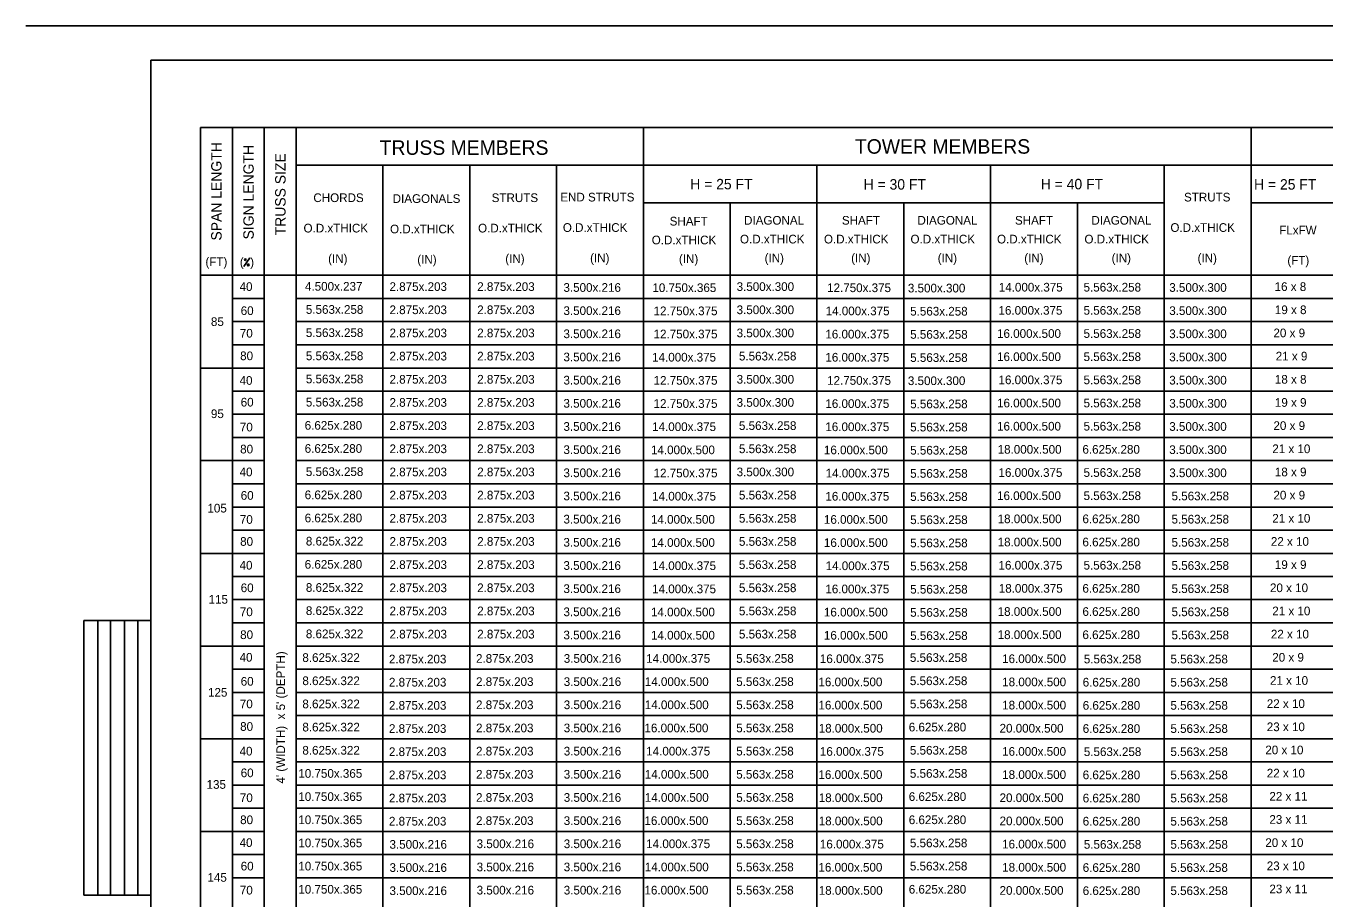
# Model space of a CAD drawing. Extents: x -3 to 26050223, y 0 to 12035012.
# Drawn here: x 0 to 37.37, y 18.23 to 43.33 of the extents above; entities that cross this region are included whole.
import ezdxf

# ---------------------------------------------------------------- set-up
doc = ezdxf.new("R2010")
doc.units = 0
doc.layers.add('1', color=7, linetype='Continuous')
doc.layers.add('39', color=7, linetype='Continuous')

msp = doc.modelspace()

# ---------------------------------------------------------------- linework, layer by layer
at = {"layer": '1'}
for p, q in [((68.892, 43.325), (0, 43.325)), ((3.6, 1.017), (3.6, 42.342)), ((5.025, 12.15), (5.025, 40.4)), ((5.025, 40.4), (66.775, 40.4)), ((5.942, 12.15), (5.942, 40.4)), ((6.858, 12.15), (6.858, 40.4)), ((7.775, 12.15), (7.775, 40.4)), ((17.775, 12.15), (17.775, 40.4)), ((35.275, 12.15), (35.275, 40.4)), ((7.775, 39.317), (64.025, 39.317)), ((10.275, 12.15), (10.275, 39.317)), ((12.775, 12.15), (12.775, 39.317)), ((15.275, 12.15), (15.275, 39.317)), ((22.775, 12.15), (22.775, 39.317)), ((27.775, 12.15), (27.775, 39.317)), ((32.775, 12.15), (32.775, 39.317)), ((17.775, 38.233), (32.775, 38.233)), ((20.275, 12.15), (20.275, 38.233)), ((25.275, 12.15), (25.275, 38.233)), ((30.275, 12.15), (30.275, 38.233)), ((35.275, 38.233), (64.025, 38.233)), ((5.025, 36.15), (66.775, 36.15)), ((14.025, 36.15), (29.025, 36.15)), ((14.025, 36.15), (29.025, 36.15)), ((5.942, 35.483), (6.858, 35.483)), ((7.775, 35.483), (64.025, 35.483)), ((5.942, 34.817), (6.858, 34.817)), ((7.792, 34.817), (64.025, 34.817)), ((5.942, 34.15), (6.858, 34.15)), ((7.792, 34.15), (64.025, 34.15)), ((5.025, 33.483), (6.858, 33.483)), ((7.792, 33.483), (64.025, 33.483)), ((5.942, 32.817), (6.858, 32.817)), ((5.942, 32.817), (6.8, 32.817)), ((7.792, 32.817), (64.025, 32.817)), ((5.942, 32.15), (6.858, 32.15)), ((7.792, 32.15), (64.025, 32.15)), ((5.942, 31.483), (6.858, 31.483)), ((7.792, 31.483), (64.025, 31.483)), ((5.025, 30.817), (6.858, 30.817)), ((7.792, 30.817), (64.025, 30.817)), ((5.942, 30.15), (6.858, 30.15)), ((7.792, 30.15), (64.025, 30.15)), ((5.942, 29.483), (6.858, 29.483)), ((7.792, 29.483), (64.025, 29.483)), ((5.942, 28.817), (6.858, 28.817)), ((7.792, 28.817), (64.025, 28.817)), ((5.025, 28.15), (6.858, 28.15)), ((7.792, 28.15), (64.025, 28.15)), ((5.942, 27.483), (6.858, 27.483)), ((7.792, 27.483), (64.025, 27.483)), ((5.942, 26.817), (6.858, 26.817)), ((7.792, 26.817), (64.025, 26.817)), ((1.667, 18.317), (1.667, 26.217)), ((1.667, 26.217), (3.6, 26.217)), ((2.067, 18.317), (2.067, 26.217)), ((2.433, 18.317), (2.433, 26.217)), ((2.833, 18.317), (2.833, 26.217)), ((3.217, 18.317), (3.217, 26.217)), ((5.942, 26.15), (6.858, 26.15)), ((7.792, 26.15), (64.025, 26.15)), ((5.025, 25.483), (6.858, 25.483)), ((7.775, 25.483), (64.025, 25.483)), ((14.025, 25.483), (29.025, 25.483)), ((14.025, 25.483), (29.025, 25.483)), ((5.942, 24.817), (6.858, 24.817)), ((7.775, 24.817), (64.025, 24.817)), ((5.942, 24.15), (6.858, 24.15)), ((7.792, 24.15), (64.025, 24.15)), ((5.942, 23.483), (6.858, 23.483)), ((7.792, 23.483), (64.025, 23.483)), ((5.025, 22.817), (6.858, 22.817)), ((7.792, 22.817), (64.025, 22.817)), ((5.942, 22.15), (6.858, 22.15)), ((5.942, 22.15), (6.8, 22.15)), ((7.792, 22.15), (64.025, 22.15)), ((5.942, 21.483), (6.858, 21.483)), ((7.792, 21.483), (64.025, 21.483)), ((5.942, 20.817), (6.858, 20.817)), ((7.792, 20.817), (64.025, 20.817)), ((5.025, 20.15), (6.858, 20.15)), ((7.792, 20.15), (64.025, 20.15)), ((5.942, 19.483), (6.858, 19.483)), ((7.792, 19.483), (64.025, 19.483)), ((5.942, 18.817), (6.858, 18.817)), ((7.792, 18.817), (64.025, 18.817)), ((3.6, 18.317), (1.667, 18.317))]:
    msp.add_line(p, q, dxfattribs=at)
msp.add_lwpolyline([(6.275, 36.408), (6.442, 36.658)], dxfattribs=at)
for centre in [(6.317, 36.6), (6.4, 36.45)]:
    msp.add_circle(centre, 0.025, dxfattribs=at)
at = {"layer": '39'}
msp.add_line((3.6, 42.342), (68.183, 42.342), dxfattribs=at)

# ---------------------------------------------------------------- texts
at = {"layer": '1'}
for s, height, p in [('TRUSS MEMBERS', 0.41665, (10.183, 39.617)), ('TOWER MEMBERS', 0.41665, (23.867, 39.65)), ('H = 25 FT', 0.3, (19.125, 38.625)), ('H = 30 FT', 0.3, (24.117, 38.617)), ('H = 40 FT', 0.3, (29.217, 38.625)), ('H = 25 FT', 0.3, (35.358, 38.617)), ('CHORDS', 0.25, (8.275, 38.258)), ('STRUTS', 0.25, (13.408, 38.258)), ('END STRUTS', 0.25, (15.383, 38.275)), ('STRUTS', 0.25, (33.342, 38.275)), ('DIAGONALS', 0.25, (10.558, 38.233)), ('SHAFT', 0.25, (18.533, 37.583)), ('DIAGONAL', 0.25, (20.675, 37.608)), ('SHAFT', 0.25, (23.492, 37.608)), ('DIAGONAL', 0.25, (25.667, 37.608)), ('SHAFT', 0.25, (28.475, 37.608)), ('DIAGONAL', 0.25, (30.675, 37.608)), ('O.D.xTHICK', 0.25, (7.992, 37.383)), ('O.D.xTHICK', 0.25, (10.483, 37.358)), ('O.D.xTHICK', 0.25, (13.017, 37.383)), ('O.D.xTHICK', 0.25, (15.458, 37.4)), ('O.D.xTHICK', 0.25, (32.95, 37.4)), ('FLxFW', 0.25, (36.083, 37.325)), ('O.D.xTHICK', 0.25, (18.017, 37.042)), ('O.D.xTHICK', 0.25, (20.558, 37.067)), ('O.D.xTHICK', 0.25, (22.975, 37.067)), ('O.D.xTHICK', 0.25, (25.467, 37.067)), ('O.D.xTHICK', 0.25, (27.958, 37.067)), ('O.D.xTHICK', 0.25, (30.475, 37.067)), ('(FT)', 0.25, (5.167, 36.417)), ('(  )', 0.25, (6.158, 36.408)), ('(IN)', 0.25, (8.7, 36.508)), ('(IN)', 0.25, (11.267, 36.483)), ('(IN)', 0.25, (13.8, 36.508)), ('(IN)', 0.25, (16.242, 36.525)), ('(IN)', 0.25, (18.8, 36.5)), ('(IN)', 0.25, (21.267, 36.525)), ('(IN)', 0.25, (23.758, 36.525)), ('(IN)', 0.25, (26.25, 36.525)), ('(IN)', 0.25, (28.742, 36.525)), ('(IN)', 0.25, (31.258, 36.525)), ('(IN)', 0.25, (33.733, 36.525)), ('(FT)', 0.25, (36.317, 36.458)), ('40', 0.25, (6.15, 35.7)), ('4.500x.237', 0.25, (8.034, 35.708)), ('2.875x.203', 0.25, (10.467, 35.7)), ('2.875x.203', 0.25, (12.992, 35.7)), ('3.500x.216', 0.25, (15.475, 35.675)), ('10.750x.365', 0.25, (18.036, 35.669)), ('3.500x.300', 0.25, (20.461, 35.7)), ('12.750x.375', 0.25, (23.066, 35.667)), ('3.500x.300', 0.25, (25.392, 35.658)), ('14.000x.375', 0.25, (28.009, 35.683)), ('5.563x.258', 0.25, (30.45, 35.683)), ('3.500x.300', 0.25, (32.917, 35.675)), ('16 x 8', 0.25, (35.95, 35.7)), ('60', 0.25, (6.183, 35.008)), ('5.563x.258', 0.25, (8.059, 35.042)), ('2.875x.203', 0.25, (10.467, 35.033)), ('2.875x.203', 0.25, (12.992, 35.033)), ('3.500x.216', 0.25, (15.475, 35.008)), ('12.750x.375', 0.25, (18.07, 35.002)), ('3.500x.300', 0.25, (20.461, 35.033)), ('14.000x.375', 0.25, (23.024, 35)), ('5.563x.258', 0.25, (25.458, 34.992)), ('16.000x.375', 0.25, (28.001, 35.017)), ('5.563x.258', 0.25, (30.45, 35.017)), ('3.500x.300', 0.25, (32.917, 35.008)), ('19 x 8', 0.25, (35.958, 35.033)), ('85', 0.25, (5.325, 34.692)), ('70', 0.25, (6.158, 34.358)), ('5.563x.258', 0.25, (8.059, 34.375)), ('2.875x.203', 0.25, (10.467, 34.367)), ('2.875x.203', 0.25, (12.992, 34.367)), ('3.500x.216', 0.25, (15.475, 34.342)), ('12.750x.375', 0.25, (18.07, 34.336)), ('3.500x.300', 0.25, (20.461, 34.367)), ('16.000x.375', 0.25, (23.016, 34.333)), ('5.563x.258', 0.25, (25.458, 34.325)), ('16.000x.500', 0.25, (27.959, 34.35)), ('5.563x.258', 0.25, (30.45, 34.35)), ('3.500x.300', 0.25, (32.917, 34.342)), ('20 x 9', 0.25, (35.917, 34.367)), ('80', 0.25, (6.167, 33.708)), ('5.563x.258', 0.25, (8.059, 33.708)), ('2.875x.203', 0.25, (10.467, 33.7)), ('2.875x.203', 0.25, (12.992, 33.7)), ('3.500x.216', 0.25, (15.475, 33.675)), ('14.000x.375', 0.25, (18.028, 33.669)), ('5.563x.258', 0.25, (20.528, 33.7)), ('16.000x.375', 0.25, (23.016, 33.667)), ('5.563x.258', 0.25, (25.458, 33.658)), ('16.000x.500', 0.25, (27.959, 33.683)), ('5.563x.258', 0.25, (30.45, 33.683)), ('3.500x.300', 0.25, (32.917, 33.675)), ('21 x 9', 0.25, (35.983, 33.7)), ('5.563x.258', 0.25, (8.059, 33.042)), ('2.875x.203', 0.25, (10.467, 33.033)), ('2.875x.203', 0.25, (12.992, 33.033)), ('3.500x.300', 0.25, (20.461, 33.033)), ('16.000x.375', 0.25, (28.001, 33.017)), ('5.563x.258', 0.25, (30.45, 33.017)), ('18 x 8', 0.25, (35.958, 33.033)), ('40', 0.25, (6.15, 33)), ('3.500x.216', 0.25, (15.475, 33.008)), ('12.750x.375', 0.25, (18.07, 33.002)), ('12.750x.375', 0.25, (23.066, 33)), ('3.500x.300', 0.25, (25.392, 32.992)), ('3.500x.300', 0.25, (32.917, 33.008)), ('60', 0.25, (6.183, 32.375)), ('5.563x.258', 0.25, (8.059, 32.375)), ('2.875x.203', 0.25, (10.467, 32.367)), ('2.875x.203', 0.25, (12.992, 32.367)), ('3.500x.216', 0.25, (15.475, 32.342)), ('12.750x.375', 0.25, (18.07, 32.336)), ('3.500x.300', 0.25, (20.461, 32.367)), ('16.000x.375', 0.25, (23.016, 32.333)), ('5.563x.258', 0.25, (25.458, 32.325)), ('16.000x.500', 0.25, (27.959, 32.35)), ('5.563x.258', 0.25, (30.45, 32.35)), ('3.500x.300', 0.25, (32.917, 32.342)), ('19 x 9', 0.25, (35.958, 32.367)), ('95', 0.25, (5.325, 32.042)), ('70', 0.25, (6.158, 31.658)), ('6.625x.280', 0.25, (8.025, 31.708)), ('2.875x.203', 0.25, (10.467, 31.7)), ('2.875x.203', 0.25, (12.992, 31.7)), ('3.500x.216', 0.25, (15.475, 31.675)), ('14.000x.375', 0.25, (18.028, 31.669)), ('5.563x.258', 0.25, (20.528, 31.7)), ('16.000x.375', 0.25, (23.016, 31.667)), ('5.563x.258', 0.25, (25.458, 31.658)), ('16.000x.500', 0.25, (27.959, 31.683)), ('5.563x.258', 0.25, (30.45, 31.683)), ('3.500x.300', 0.25, (32.917, 31.675)), ('20 x 9', 0.25, (35.917, 31.7)), ('80', 0.25, (6.167, 31.025)), ('6.625x.280', 0.25, (8.025, 31.042)), ('2.875x.203', 0.25, (10.467, 31.033)), ('2.875x.203', 0.25, (12.992, 31.033)), ('3.500x.216', 0.25, (15.475, 31.008)), ('14.000x.500', 0.25, (17.995, 31.002)), ('5.563x.258', 0.25, (20.528, 31.033)), ('16.000x.500', 0.25, (22.974, 31)), ('5.563x.258', 0.25, (25.458, 30.992)), ('18.000x.500', 0.25, (27.976, 31.017)), ('6.625x.280', 0.25, (30.417, 31.017)), ('3.500x.300', 0.25, (32.917, 31.008)), ('21 x 10', 0.25, (35.883, 31.033)), ('40', 0.25, (6.15, 30.367)), ('5.563x.258', 0.25, (8.059, 30.375)), ('2.875x.203', 0.25, (10.467, 30.367)), ('2.875x.203', 0.25, (12.992, 30.367)), ('3.500x.216', 0.25, (15.475, 30.342)), ('12.750x.375', 0.25, (18.07, 30.336)), ('3.500x.300', 0.25, (20.461, 30.367)), ('14.000x.375', 0.25, (23.024, 30.333)), ('5.563x.258', 0.25, (25.458, 30.325)), ('16.000x.375', 0.25, (28.001, 30.35)), ('5.563x.258', 0.25, (30.45, 30.35)), ('3.500x.300', 0.25, (32.917, 30.342)), ('18 x 9', 0.25, (35.958, 30.367)), ('60', 0.25, (6.183, 29.692)), ('6.625x.280', 0.25, (8.025, 29.708)), ('2.875x.203', 0.25, (10.467, 29.7)), ('2.875x.203', 0.25, (12.992, 29.7)), ('3.500x.216', 0.25, (15.475, 29.675)), ('14.000x.375', 0.25, (18.028, 29.669)), ('5.563x.258', 0.25, (20.528, 29.7)), ('16.000x.375', 0.25, (23.016, 29.667)), ('5.563x.258', 0.25, (25.458, 29.658)), ('16.000x.500', 0.25, (27.959, 29.683)), ('5.563x.258', 0.25, (30.45, 29.683)), ('5.563x.258', 0.25, (32.983, 29.675)), ('20 x 9', 0.25, (35.917, 29.7)), ('105', 0.25, (5.225, 29.325)), ('70', 0.25, (6.158, 29)), ('6.625x.280', 0.25, (8.025, 29.042)), ('2.875x.203', 0.25, (10.467, 29.033)), ('2.875x.203', 0.25, (12.992, 29.033)), ('3.500x.216', 0.25, (15.475, 29.008)), ('14.000x.500', 0.25, (17.995, 29.002)), ('5.563x.258', 0.25, (20.528, 29.033)), ('16.000x.500', 0.25, (22.974, 29)), ('5.563x.258', 0.25, (25.458, 28.992)), ('18.000x.500', 0.25, (27.976, 29.017)), ('6.625x.280', 0.25, (30.417, 29.017)), ('5.563x.258', 0.25, (32.983, 29.008)), ('21 x 10', 0.25, (35.883, 29.033)), ('80', 0.25, (6.167, 28.367)), ('8.625x.322', 0.25, (8.059, 28.375)), ('2.875x.203', 0.25, (10.467, 28.367)), ('2.875x.203', 0.25, (12.992, 28.367)), ('3.500x.216', 0.25, (15.475, 28.342)), ('14.000x.500', 0.25, (17.995, 28.336)), ('5.563x.258', 0.25, (20.528, 28.367)), ('16.000x.500', 0.25, (22.974, 28.333)), ('5.563x.258', 0.25, (25.458, 28.325)), ('18.000x.500', 0.25, (27.976, 28.35)), ('6.625x.280', 0.25, (30.417, 28.35)), ('5.563x.258', 0.25, (32.983, 28.342)), ('22 x 10', 0.25, (35.842, 28.367)), ('40', 0.25, (6.15, 27.683)), ('6.625x.280', 0.25, (8.025, 27.708)), ('2.875x.203', 0.25, (10.467, 27.7)), ('2.875x.203', 0.25, (12.992, 27.7)), ('3.500x.216', 0.25, (15.475, 27.675)), ('14.000x.375', 0.25, (18.028, 27.669)), ('5.563x.258', 0.25, (20.528, 27.7)), ('14.000x.375', 0.25, (23.024, 27.667)), ('5.563x.258', 0.25, (25.458, 27.658)), ('16.000x.375', 0.25, (28.001, 27.683)), ('5.563x.258', 0.25, (30.45, 27.683)), ('5.563x.258', 0.25, (32.983, 27.675)), ('19 x 9', 0.25, (35.958, 27.7)), ('60', 0.25, (6.183, 27.033)), ('8.625x.322', 0.25, (8.059, 27.042)), ('2.875x.203', 0.25, (10.467, 27.033)), ('2.875x.203', 0.25, (12.992, 27.033)), ('5.563x.258', 0.25, (20.528, 27.033)), ('20 x 10', 0.25, (35.817, 27.033)), ('115', 0.25, (5.258, 26.7)), ('3.500x.216', 0.25, (15.475, 27.008)), ('14.000x.375', 0.25, (18.028, 27.002)), ('16.000x.375', 0.25, (23.016, 27)), ('5.563x.258', 0.25, (25.458, 26.992)), ('18.000x.375', 0.25, (28.009, 27.017)), ('6.625x.280', 0.25, (30.417, 27.017)), ('5.563x.258', 0.25, (32.983, 27.008)), ('70', 0.25, (6.158, 26.342)), ('8.625x.322', 0.25, (8.059, 26.375)), ('2.875x.203', 0.25, (10.467, 26.367)), ('2.875x.203', 0.25, (12.992, 26.367)), ('3.500x.216', 0.25, (15.475, 26.342)), ('14.000x.500', 0.25, (17.995, 26.336)), ('5.563x.258', 0.25, (20.528, 26.367)), ('16.000x.500', 0.25, (22.974, 26.333)), ('5.563x.258', 0.25, (25.458, 26.325)), ('18.000x.500', 0.25, (27.976, 26.35)), ('6.625x.280', 0.25, (30.417, 26.35)), ('5.563x.258', 0.25, (32.983, 26.342)), ('21 x 10', 0.25, (35.883, 26.367)), ('80', 0.25, (6.167, 25.683)), ('8.625x.322', 0.25, (8.059, 25.708)), ('2.875x.203', 0.25, (10.467, 25.7)), ('2.875x.203', 0.25, (12.992, 25.7)), ('3.500x.216', 0.25, (15.475, 25.675)), ('14.000x.500', 0.25, (17.995, 25.669)), ('5.563x.258', 0.25, (20.528, 25.7)), ('16.000x.500', 0.25, (22.974, 25.667)), ('5.563x.258', 0.25, (25.458, 25.658)), ('18.000x.500', 0.25, (27.976, 25.683)), ('6.625x.280', 0.25, (30.417, 25.683)), ('5.563x.258', 0.25, (32.983, 25.675)), ('22 x 10', 0.25, (35.842, 25.7)), ('40', 0.25, (6.15, 25.033)), ('8.625x.322', 0.25, (7.958, 25.025)), ('2.875x.203', 0.25, (10.45, 24.983)), ('2.875x.203', 0.25, (12.958, 25)), ('3.500x.216', 0.25, (15.483, 25)), ('14.000x.375', 0.25, (17.858, 25)), ('5.563x.258', 0.25, (20.45, 25)), ('16.000x.375', 0.25, (22.858, 24.992)), ('5.563x.258', 0.25, (25.45, 25.025)), ('16.000x.500', 0.25, (28.105, 24.992)), ('5.563x.258', 0.25, (30.458, 24.983)), ('5.563x.258', 0.25, (32.95, 24.983)), ('20 x 9', 0.25, (35.883, 25.033)), ('60', 0.25, (6.183, 24.342)), ('8.625x.322', 0.25, (7.958, 24.358)), ('2.875x.203', 0.25, (10.45, 24.317)), ('2.875x.203', 0.25, (12.958, 24.333)), ('3.500x.216', 0.25, (15.483, 24.333)), ('14.000x.500', 0.25, (17.817, 24.333)), ('5.563x.258', 0.25, (20.45, 24.333)), ('16.000x.500', 0.25, (22.817, 24.325)), ('5.563x.258', 0.25, (25.45, 24.358)), ('18.000x.500', 0.25, (28.107, 24.325)), ('6.625x.280', 0.25, (30.425, 24.317)), ('5.563x.258', 0.25, (32.95, 24.317)), ('21 x 10', 0.25, (35.817, 24.367)), ('125', 0.25, (5.242, 24.025)), ('70', 0.25, (6.158, 23.692)), ('8.625x.322', 0.25, (7.958, 23.692)), ('2.875x.203', 0.25, (12.958, 23.667)), ('3.500x.216', 0.25, (15.483, 23.667)), ('14.000x.500', 0.25, (17.817, 23.667)), ('5.563x.258', 0.25, (20.45, 23.667)), ('5.563x.258', 0.25, (25.45, 23.692)), ('22 x 10', 0.25, (35.725, 23.7)), ('2.875x.203', 0.25, (10.45, 23.65)), ('16.000x.500', 0.25, (22.817, 23.658)), ('18.000x.500', 0.25, (28.107, 23.658)), ('6.625x.280', 0.25, (30.425, 23.65)), ('5.563x.258', 0.25, (32.95, 23.65)), ('80', 0.25, (6.167, 23.042)), ('8.625x.322', 0.25, (7.958, 23.025)), ('2.875x.203', 0.25, (10.45, 22.983)), ('2.875x.203', 0.25, (12.958, 23)), ('3.500x.216', 0.25, (15.483, 23)), ('16.000x.500', 0.25, (17.808, 23)), ('5.563x.258', 0.25, (20.45, 23)), ('18.000x.500', 0.25, (22.825, 22.992)), ('6.625x.280', 0.25, (25.417, 23.025)), ('20.000x.500', 0.25, (28.031, 22.992)), ('6.625x.280', 0.25, (30.425, 22.983)), ('5.563x.258', 0.25, (32.95, 22.983)), ('23 x 10', 0.25, (35.725, 23.033)), ('40', 0.25, (6.15, 22.333)), ('8.625x.322', 0.25, (7.958, 22.358)), ('2.875x.203', 0.25, (10.45, 22.317)), ('2.875x.203', 0.25, (12.958, 22.333)), ('3.500x.216', 0.25, (15.483, 22.333)), ('14.000x.375', 0.25, (17.858, 22.333)), ('5.563x.258', 0.25, (20.45, 22.333)), ('16.000x.375', 0.25, (22.858, 22.325)), ('5.563x.258', 0.25, (25.45, 22.358)), ('16.000x.500', 0.25, (28.105, 22.325)), ('5.563x.258', 0.25, (30.458, 22.317)), ('5.563x.258', 0.25, (32.95, 22.317)), ('20 x 10', 0.25, (35.683, 22.367)), ('60', 0.25, (6.183, 21.708)), ('10.750x.365', 0.25, (7.842, 21.692)), ('2.875x.203', 0.25, (10.45, 21.65)), ('2.875x.203', 0.25, (12.958, 21.667)), ('3.500x.216', 0.25, (15.483, 21.667)), ('14.000x.500', 0.25, (17.817, 21.667)), ('5.563x.258', 0.25, (20.45, 21.667)), ('16.000x.500', 0.25, (22.817, 21.658)), ('5.563x.258', 0.25, (25.45, 21.692)), ('18.000x.500', 0.25, (28.107, 21.658)), ('6.625x.280', 0.25, (30.425, 21.65)), ('5.563x.258', 0.25, (32.95, 21.65)), ('22 x 10', 0.25, (35.725, 21.7)), ('135', 0.25, (5.2, 21.375)), ('70', 0.25, (6.158, 20.992)), ('10.750x.365', 0.25, (7.842, 21.025)), ('2.875x.203', 0.25, (10.45, 20.983)), ('2.875x.203', 0.25, (12.958, 21)), ('3.500x.216', 0.25, (15.483, 21)), ('14.000x.500', 0.25, (17.817, 21)), ('5.563x.258', 0.25, (20.45, 21)), ('18.000x.500', 0.25, (22.825, 20.992)), ('6.625x.280', 0.25, (25.417, 21.025)), ('20.000x.500', 0.25, (28.031, 20.992)), ('6.625x.280', 0.25, (30.425, 20.983)), ('5.563x.258', 0.25, (32.95, 20.983)), ('22 x 11', 0.25, (35.8, 21.033)), ('80', 0.25, (6.167, 20.358)), ('10.750x.365', 0.25, (7.842, 20.358)), ('2.875x.203', 0.25, (10.45, 20.317)), ('2.875x.203', 0.25, (12.958, 20.333)), ('3.500x.216', 0.25, (15.483, 20.333)), ('16.000x.500', 0.25, (17.808, 20.333)), ('5.563x.258', 0.25, (20.45, 20.333)), ('18.000x.500', 0.25, (22.825, 20.325)), ('6.625x.280', 0.25, (25.417, 20.358)), ('20.000x.500', 0.25, (28.031, 20.325)), ('6.625x.280', 0.25, (30.425, 20.317)), ('5.563x.258', 0.25, (32.95, 20.317)), ('23 x 11', 0.25, (35.8, 20.367)), ('40', 0.25, (6.15, 19.7)), ('10.750x.365', 0.25, (7.842, 19.692)), ('3.500x.216', 0.25, (10.467, 19.65)), ('3.500x.216', 0.25, (12.975, 19.667)), ('3.500x.216', 0.25, (15.483, 19.667)), ('14.000x.375', 0.25, (17.858, 19.667)), ('5.563x.258', 0.25, (20.45, 19.667)), ('16.000x.375', 0.25, (22.858, 19.658)), ('5.563x.258', 0.25, (25.45, 19.692)), ('16.000x.500', 0.25, (28.105, 19.658)), ('5.563x.258', 0.25, (30.458, 19.65)), ('5.563x.258', 0.25, (32.95, 19.65)), ('20 x 10', 0.25, (35.683, 19.7)), ('60', 0.25, (6.183, 19.025)), ('10.750x.365', 0.25, (7.842, 19.025)), ('3.500x.216', 0.25, (10.467, 18.983)), ('3.500x.216', 0.25, (12.975, 19)), ('3.500x.216', 0.25, (15.483, 19)), ('14.000x.500', 0.25, (17.817, 19)), ('5.563x.258', 0.25, (20.45, 19)), ('16.000x.500', 0.25, (22.817, 18.992)), ('5.563x.258', 0.25, (25.45, 19.025)), ('18.000x.500', 0.25, (28.107, 18.992)), ('6.625x.280', 0.25, (30.425, 18.983)), ('5.563x.258', 0.25, (32.95, 18.983)), ('23 x 10', 0.25, (35.725, 19.033)), ('145', 0.25, (5.225, 18.7)), ('70', 0.25, (6.158, 18.333)), ('10.750x.365', 0.25, (7.842, 18.358)), ('3.500x.216', 0.25, (10.467, 18.317)), ('3.500x.216', 0.25, (12.975, 18.333)), ('3.500x.216', 0.25, (15.483, 18.333)), ('16.000x.500', 0.25, (17.808, 18.333)), ('5.563x.258', 0.25, (20.45, 18.333)), ('18.000x.500', 0.25, (22.825, 18.325)), ('6.625x.280', 0.25, (25.417, 18.358)), ('20.000x.500', 0.25, (28.031, 18.325)), ('6.625x.280', 0.25, (30.425, 18.317)), ('5.563x.258', 0.25, (32.95, 18.317)), ('23 x 11', 0.25, (35.8, 18.367))]:
    msp.add_text(s, height=height, dxfattribs=at).set_placement(p)
for s, height, p in [('SPAN LENGTH', 0.3, (5.633, 37.15)), ('SIGN LENGTH', 0.3, (6.558, 37.183)), ('TRUSS SIZE', 0.3, (7.475, 37.3)), ("4' (WIDTH)  x 5' (DEPTH) ", 0.25, (7.458, 21.525))]:
    msp.add_text(s, height=height, rotation=90, dxfattribs=at).set_placement(p)

doc.saveas('drawing.dxf')
